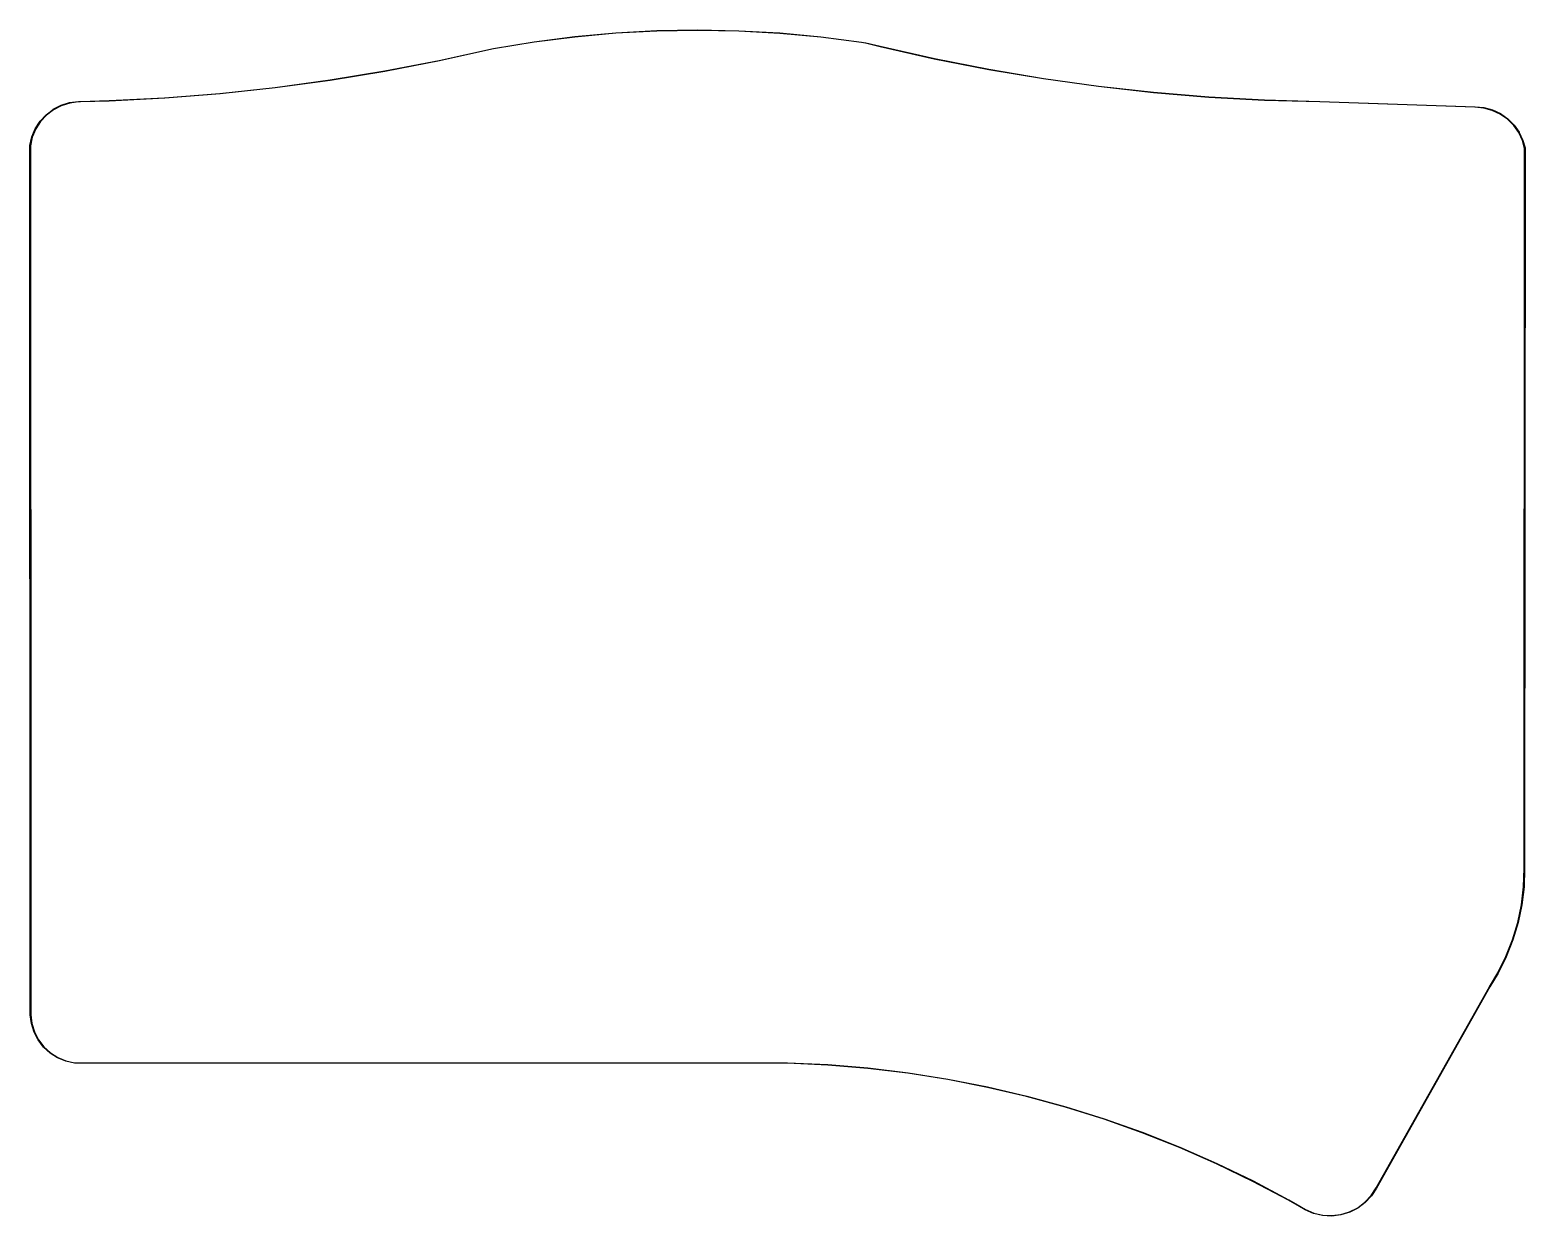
# Model space of a CAD drawing. Extents: x 38 to 192, y -155 to -33.
import ezdxf

# ---------------------------------------------------------------- set-up
doc = ezdxf.new("R2010")
doc.units = 0
doc.layers.add('BLACK', color=7, linetype='CONTINUOUS')

msp = doc.modelspace()

# ---------------------------------------------------------------- linework, layer by layer
at = {"layer": 'BLACK', "linetype": 'CONTINUOUS'}
for p, q in [((94.2226, -33.8767), (98.4104, -33.4966)), ((98.4145, -33.5464), (94.2275, -33.9264)), ((98.4104, -33.4966), (98.4111, -33.4965)), ((98.4111, -33.4965), (98.4112, -33.4965)), ((98.4112, -33.4965), (98.4113, -33.4965)), ((98.4113, -33.4965), (102.61, -33.2701)), ((102.613, -33.3201), (98.4145, -33.5464)), ((102.61, -33.2701), (102.611, -33.2701)), ((102.611, -33.2701), (106.816, -33.1977)), ((102.611, -33.2701), (102.611, -33.2701)), ((102.611, -33.2701), (102.611, -33.2701)), ((106.816, -33.2477), (102.613, -33.3201)), ((106.816, -33.1977), (106.816, -33.1977)), ((106.816, -33.1977), (106.817, -33.1977)), ((111.019, -33.3295), (106.816, -33.2477)), ((106.817, -33.1977), (106.817, -33.1977)), ((106.817, -33.1977), (111.021, -33.2795)), ((115.217, -33.5652), (111.019, -33.3295)), ((111.021, -33.2795), (111.022, -33.2795)), ((111.022, -33.2795), (111.022, -33.2795)), ((111.022, -33.2795), (111.022, -33.2795)), ((111.022, -33.2795), (115.22, -33.5153)), ((119.403, -33.9545), (115.217, -33.5652)), ((115.22, -33.5153), (115.221, -33.5153)), ((115.221, -33.5153), (115.221, -33.5153)), ((115.221, -33.5153), (115.221, -33.5153)), ((115.221, -33.5153), (119.408, -33.9048)), ((80.3538, -36.3283), (85.8995, -35.0963)), ((85.9097, -35.1452), (80.3643, -36.3772)), ((85.8995, -35.0963), (85.8998, -35.0962)), ((85.8998, -35.0962), (85.8999, -35.0962)), ((85.8999, -35.0962), (85.9005, -35.096)), ((85.8999, -35.0962), (85.8999, -35.0962)), ((85.8999, -35.0962), (85.8999, -35.0962)), ((85.9005, -35.096), (85.9007, -35.096)), ((85.9007, -35.096), (85.9008, -35.096)), ((85.9008, -35.096), (90.0496, -34.4102)), ((90.0573, -34.4596), (85.9097, -35.1452)), ((90.0496, -34.4102), (90.0503, -34.4101)), ((90.0503, -34.4101), (90.0504, -34.4101)), ((90.0504, -34.4101), (90.0505, -34.4101)), ((90.0505, -34.4101), (94.2216, -33.8768)), ((94.2275, -33.9264), (90.0573, -34.4596)), ((94.2216, -33.8768), (94.2223, -33.8767)), ((94.2223, -33.8767), (94.2224, -33.8767)), ((94.2224, -33.8767), (94.2226, -33.8767)), ((123.572, -34.497), (119.403, -33.9545)), ((119.408, -33.9048), (119.409, -33.9049)), ((119.409, -33.9049), (119.409, -33.9049)), ((119.409, -33.9049), (119.409, -33.9049)), ((119.409, -33.9049), (123.579, -34.4475)), ((124, -34.5615), (123.572, -34.497)), ((123.579, -34.4475), (123.579, -34.4475)), ((123.579, -34.4475), (123.58, -34.4476)), ((123.58, -34.4476), (124.009, -34.5122)), ((125.487, -34.9259), (124, -34.5615)), ((124.009, -34.5122), (124.009, -34.5123)), ((124.009, -34.5123), (124.009, -34.5123)), ((124.009, -34.5123), (124.009, -34.5123)), ((124.009, -34.5123), (124.009, -34.5124)), ((124.009, -34.5124), (124.009, -34.5124)), ((124.009, -34.5124), (124.009, -34.5124)), ((124.009, -34.5124), (124.01, -34.5125)), ((124.01, -34.5125), (124.01, -34.5125)), ((124.01, -34.5125), (124.01, -34.5125)), ((124.01, -34.5125), (124.011, -34.5127)), ((124.011, -34.5127), (125.499, -34.8773)), ((125.487, -34.926), (125.487, -34.9259)), ((125.488, -34.926), (125.487, -34.926)), ((125.487, -34.926), (125.487, -34.926)), ((131.031, -36.1805), (125.488, -34.926)), ((125.499, -34.8773), (131.041, -36.1317)), ((74.7762, -37.405), (80.3538, -36.3283)), ((80.3636, -36.3774), (74.7853, -37.4542)), ((80.3637, -36.3773), (80.3636, -36.3774)), ((80.3639, -36.3773), (80.3637, -36.3773)), ((80.3643, -36.3772), (80.3639, -36.3773)), ((131.031, -36.1806), (131.031, -36.1805)), ((131.031, -36.1805), (131.031, -36.1805)), ((131.031, -36.1807), (131.031, -36.1806)), ((136.607, -37.2799), (131.031, -36.1807)), ((131.041, -36.1317), (136.616, -37.2308)), ((69.1707, -38.3256), (74.7762, -37.405)), ((74.7846, -37.4543), (69.1784, -38.375)), ((74.7848, -37.4543), (74.7846, -37.4543)), ((74.785, -37.4543), (74.7848, -37.4543)), ((74.7853, -37.4542), (74.785, -37.4543)), ((136.608, -37.28), (136.607, -37.2799)), ((136.607, -37.2799), (136.607, -37.2799)), ((136.607, -37.2799), (136.607, -37.2799)), ((142.212, -38.2231), (136.608, -37.28)), ((136.616, -37.2308), (142.22, -38.1737)), ((142.212, -38.2232), (142.212, -38.2231)), ((142.212, -38.2231), (142.212, -38.2231)), ((142.213, -38.2232), (142.212, -38.2232)), ((147.841, -39.0095), (142.213, -38.2232)), ((142.22, -38.1737), (147.848, -38.9599)), ((52.2307, -40.1437), (57.8936, -39.6955)), ((57.8978, -39.7453), (52.2343, -40.1936)), ((57.8936, -39.6955), (63.5417, -39.0893)), ((57.898, -39.7453), (57.8978, -39.7453)), ((57.8982, -39.7452), (57.898, -39.7453)), ((57.8985, -39.7452), (57.8982, -39.7452)), ((63.5474, -39.1389), (57.8985, -39.7452)), ((63.5417, -39.0893), (69.1707, -38.3256)), ((63.5475, -39.1389), (63.5474, -39.1389)), ((63.5477, -39.1389), (63.5475, -39.1389)), ((63.5481, -39.1388), (63.5477, -39.1389)), ((69.1778, -38.3751), (63.5481, -39.1388)), ((69.1779, -38.3751), (69.1778, -38.3751)), ((69.1781, -38.375), (69.1779, -38.3751)), ((69.1784, -38.375), (69.1781, -38.375)), ((147.842, -39.0095), (147.841, -39.0095)), ((147.841, -39.0095), (147.841, -39.0095)), ((153.49, -39.6383), (147.842, -39.0095)), ((147.842, -39.0095), (147.842, -39.0095)), ((147.848, -38.9599), (153.495, -39.5886)), ((153.491, -39.6384), (153.49, -39.6383)), ((153.49, -39.6383), (153.49, -39.6383)), ((159.154, -40.1092), (153.491, -39.6384)), ((153.491, -39.6384), (153.491, -39.6384)), ((153.495, -39.5886), (159.158, -40.0594)), ((40.094, -41.8828), (40.8147, -41.3331)), ((40.8147, -41.3331), (40.8184, -41.3307)), ((40.8184, -41.3307), (41.6236, -40.9145)), ((41.6446, -40.96), (40.8433, -41.3742)), ((41.6236, -40.9145), (41.6277, -40.9129)), ((41.6277, -40.9129), (42.4929, -40.6428)), ((42.5057, -40.6912), (41.6446, -40.96)), ((42.4929, -40.6428), (42.4972, -40.6419)), ((42.4972, -40.6419), (43.3962, -40.5262)), ((43.4012, -40.576), (42.5057, -40.6912)), ((43.3962, -40.5262), (43.3975, -40.5262)), ((43.3975, -40.5262), (43.3989, -40.526)), ((43.3989, -40.526), (43.6104, -40.5217)), ((43.6116, -40.5717), (43.4012, -40.576)), ((43.6104, -40.5217), (46.5575, -40.4337)), ((43.6118, -40.5717), (43.6116, -40.5717)), ((43.6116, -40.5717), (43.6116, -40.5717)), ((46.5592, -40.4837), (43.6118, -40.5717)), ((46.5575, -40.4337), (52.2307, -40.1437)), ((46.5593, -40.4837), (46.5592, -40.4837)), ((46.5594, -40.4837), (46.5593, -40.4837)), ((46.5597, -40.4836), (46.5594, -40.4837)), ((52.2336, -40.1936), (46.5597, -40.4836)), ((52.2337, -40.1936), (52.2336, -40.1936)), ((52.2339, -40.1936), (52.2337, -40.1936)), ((52.2343, -40.1936), (52.2339, -40.1936)), ((159.155, -40.1092), (159.154, -40.1092)), ((159.155, -40.1093), (159.155, -40.1092)), ((164.83, -40.4218), (159.155, -40.1093)), ((159.155, -40.1093), (159.155, -40.1093)), ((159.158, -40.0594), (164.832, -40.3719)), ((170.511, -40.5758), (164.83, -40.4218)), ((164.83, -40.4218), (164.83, -40.4218)), ((164.83, -40.4218), (164.83, -40.4218)), ((164.83, -40.4218), (164.83, -40.4218)), ((164.832, -40.3719), (170.512, -40.5258)), ((186.398, -41.125), (170.511, -40.5758)), ((170.511, -40.5758), (170.511, -40.5758)), ((170.512, -40.5258), (170.512, -40.5258)), ((170.512, -40.5258), (186.402, -41.0751)), ((187.299, -41.2037), (186.398, -41.125)), ((186.402, -41.0751), (186.403, -41.0751)), ((186.403, -41.0751), (187.305, -41.1541)), ((188.17, -41.4372), (187.299, -41.2037)), ((187.305, -41.1541), (187.309, -41.1549)), ((187.309, -41.1549), (188.185, -41.3894)), ((38.9846, -43.3187), (39.4738, -42.5556)), ((39.5147, -42.5845), (39.0278, -43.3438)), ((39.4738, -42.5556), (39.4765, -42.5522)), ((39.4765, -42.5522), (40.0908, -41.8857)), ((40.1261, -41.9212), (39.5147, -42.5845)), ((40.0908, -41.8857), (40.094, -41.8828)), ((40.094, -41.8828), (40.094, -41.8828)), ((40.8433, -41.3742), (40.1261, -41.9212)), ((188.987, -41.8184), (188.17, -41.4372)), ((188.185, -41.3894), (188.185, -41.3894)), ((188.185, -41.3894), (188.189, -41.3909)), ((188.189, -41.3909), (189.011, -41.774)), ((189.726, -42.3358), (188.987, -41.8184)), ((189.011, -41.774), (189.014, -41.7762)), ((189.014, -41.7762), (189.757, -42.2961)), ((190.364, -42.9736), (189.726, -42.3358)), ((189.757, -42.2961), (189.76, -42.2989)), ((189.76, -42.2989), (190.401, -42.9398)), ((38.4333, -45.0466), (38.6319, -44.1631)), ((38.6802, -44.1762), (38.4825, -45.0557)), ((38.6319, -44.1631), (38.6332, -44.159)), ((38.6332, -44.159), (38.9825, -43.3226)), ((39.0278, -43.3438), (38.6802, -44.1762)), ((38.9825, -43.3226), (38.9835, -43.3207)), ((38.9835, -43.3207), (38.9846, -43.3187)), ((190.882, -43.7125), (190.364, -42.9736)), ((190.401, -42.9398), (190.404, -42.9432)), ((190.404, -42.9432), (190.924, -43.6857)), ((191.263, -44.5302), (190.882, -43.7125)), ((190.924, -43.6857), (190.924, -43.6857)), ((190.924, -43.6857), (190.926, -43.6894)), ((190.926, -43.6894), (191.309, -44.5109)), ((38.4325, -45.0517), (38.4329, -45.0481)), ((38.4687, -133.848), (38.4325, -45.0517)), ((38.4329, -45.0481), (38.4333, -45.0466)), ((38.4825, -45.0557), (38.5129, -119.479)), ((191.478, -45.3028), (191.263, -44.5302)), ((191.309, -44.5109), (191.31, -44.5129)), ((191.31, -44.5129), (191.31, -44.5148)), ((191.31, -44.5148), (191.527, -45.2925)), ((191.434, -119.091), (191.478, -45.3028)), ((191.528, -45.2982), (191.484, -119.093)), ((191.527, -45.2925), (191.527, -45.2946)), ((191.527, -45.2946), (191.528, -45.297)), ((191.528, -45.297), (191.528, -45.297)), ((191.528, -45.297), (191.528, -45.297)), ((191.528, -45.297), (191.528, -45.2982)), ((191.371, -120.946), (191.434, -119.091)), ((191.484, -119.093), (191.421, -120.949)), ((191.484, -119.093), (191.484, -119.093)), ((38.5129, -119.479), (38.514, -119.479)), ((38.514, -119.521), (38.5129, -119.521)), ((38.5129, -119.521), (38.5187, -133.846)), ((38.514, -119.479), (38.5178, -119.482)), ((38.5178, -119.518), (38.514, -119.521)), ((38.5178, -119.482), (38.5209, -119.486)), ((38.5209, -119.514), (38.5178, -119.518)), ((38.5209, -119.486), (38.5232, -119.49)), ((38.5232, -119.51), (38.5209, -119.514)), ((38.5232, -119.49), (38.5246, -119.495)), ((38.5246, -119.505), (38.5232, -119.51)), ((38.5246, -119.495), (38.5251, -119.5)), ((38.5251, -119.5), (38.5246, -119.505)), ((191.15, -122.788), (191.371, -120.946)), ((191.421, -120.951), (191.199, -122.795)), ((191.421, -120.949), (191.421, -120.95)), ((191.421, -120.95), (191.421, -120.951)), ((191.421, -120.951), (191.421, -120.951)), ((190.772, -124.605), (191.15, -122.788)), ((191.199, -122.797), (190.821, -124.616)), ((191.199, -122.795), (191.199, -122.797)), ((191.199, -122.797), (191.199, -122.797)), ((191.199, -122.797), (191.199, -122.797)), ((190.241, -126.382), (190.772, -124.605)), ((190.82, -124.618), (190.288, -126.398)), ((190.821, -124.617), (190.82, -124.618)), ((190.82, -124.618), (190.82, -124.618)), ((190.821, -124.616), (190.821, -124.617)), ((189.559, -128.108), (190.241, -126.382)), ((190.288, -126.4), (189.606, -128.127)), ((190.288, -126.398), (190.288, -126.399)), ((190.288, -126.399), (190.288, -126.399)), ((190.288, -126.399), (190.288, -126.4)), ((188.733, -129.769), (189.559, -128.108)), ((189.605, -128.129), (188.778, -129.792)), ((189.606, -128.127), (189.605, -128.127)), ((189.605, -128.127), (189.605, -128.129)), ((189.605, -128.129), (189.605, -128.129)), ((189.605, -128.129), (189.605, -128.129)), ((189.606, -128.127), (189.606, -128.127)), ((187.879, -131.186), (188.733, -129.769)), ((188.777, -129.794), (187.922, -131.213)), ((188.778, -129.792), (188.777, -129.792)), ((188.777, -129.792), (188.777, -129.794)), ((188.777, -129.794), (188.777, -129.794)), ((188.777, -129.794), (188.777, -129.794)), ((188.778, -129.792), (188.778, -129.792)), ((188.778, -129.792), (188.778, -129.792)), ((176.279, -151.787), (187.879, -131.187)), ((187.922, -131.213), (176.321, -151.813)), ((187.879, -131.187), (187.879, -131.186)), ((38.4688, -133.848), (38.4687, -133.848)), ((38.4731, -134.059), (38.4688, -133.848)), ((38.4732, -134.06), (38.4731, -134.059)), ((38.4733, -134.061), (38.4732, -134.06)), ((38.589, -134.96), (38.4733, -134.061)), ((38.5187, -133.846), (38.523, -134.056)), ((38.523, -134.056), (38.6383, -134.952)), ((38.5899, -134.965), (38.589, -134.96)), ((38.8599, -135.83), (38.5899, -134.965)), ((38.6383, -134.952), (38.907, -135.813)), ((38.8616, -135.834), (38.8599, -135.83)), ((39.2778, -136.639), (38.8616, -135.834)), ((38.907, -135.813), (39.3212, -136.614)), ((39.2801, -136.643), (39.2778, -136.639)), ((39.8298, -137.364), (39.2801, -136.643)), ((39.3212, -136.614), (39.8682, -137.331)), ((39.8327, -137.367), (39.8298, -137.364)), ((40.4992, -137.981), (39.8327, -137.367)), ((39.8682, -137.331), (40.5315, -137.943)), ((40.5027, -137.984), (40.4992, -137.981)), ((40.4992, -137.981), (40.4992, -137.981)), ((41.2657, -138.473), (40.5027, -137.984)), ((40.5315, -137.943), (41.2909, -138.43)), ((41.2696, -138.475), (41.2657, -138.473)), ((42.106, -138.824), (41.2696, -138.475)), ((41.2909, -138.43), (42.1233, -138.777)), ((42.107, -138.825), (42.106, -138.824)), ((42.1102, -138.826), (42.107, -138.825)), ((42.9936, -139.024), (42.1102, -138.826)), ((42.1233, -138.777), (43.0028, -138.975)), ((42.9951, -139.025), (42.9936, -139.024)), ((42.9988, -139.025), (42.9951, -139.025)), ((116, -139.019), (42.9988, -139.025)), ((43.0028, -138.975), (116.001, -138.969)), ((120.125, -139.214), (116, -139.019)), ((116.001, -138.969), (116.002, -138.97)), ((116.002, -138.97), (120.127, -139.164)), ((124.24, -139.56), (120.125, -139.214)), ((120.127, -139.164), (120.128, -139.165)), ((120.128, -139.165), (120.128, -139.165)), ((120.128, -139.165), (120.128, -139.165)), ((120.128, -139.165), (124.244, -139.511)), ((128.339, -140.057), (124.24, -139.56)), ((124.244, -139.511), (124.245, -139.511)), ((124.245, -139.511), (124.245, -139.511)), ((124.245, -139.511), (124.245, -139.511)), ((124.245, -139.511), (128.346, -140.007)), ((132.418, -140.703), (128.339, -140.057)), ((128.346, -140.007), (128.346, -140.007)), ((128.346, -140.007), (128.347, -140.007)), ((128.347, -140.007), (128.347, -140.007)), ((128.347, -140.007), (132.426, -140.654)), ((136.47, -141.499), (132.418, -140.703)), ((132.426, -140.654), (132.427, -140.654)), ((132.427, -140.654), (132.427, -140.654)), ((132.427, -140.654), (132.427, -140.654)), ((132.427, -140.654), (136.481, -141.45)), ((140.491, -142.442), (136.47, -141.499)), ((136.481, -141.45), (136.481, -141.45)), ((136.481, -141.45), (136.481, -141.45)), ((136.481, -141.45), (136.481, -141.45)), ((136.481, -141.45), (140.503, -142.394)), ((144.474, -143.532), (140.491, -142.442)), ((140.503, -142.394), (140.503, -142.394)), ((140.503, -142.394), (140.504, -142.394)), ((140.504, -142.394), (140.504, -142.394)), ((140.504, -142.394), (144.488, -143.484)), ((148.415, -144.768), (144.474, -143.532)), ((144.488, -143.484), (144.488, -143.484)), ((144.488, -143.484), (144.489, -143.484)), ((144.489, -143.484), (144.489, -143.484)), ((144.489, -143.484), (148.43, -144.72)), ((152.307, -146.146), (148.415, -144.768)), ((148.43, -144.72), (148.431, -144.72)), ((148.431, -144.72), (148.431, -144.72)), ((148.431, -144.72), (148.431, -144.72)), ((148.431, -144.72), (152.324, -146.099)), ((156.147, -147.667), (152.307, -146.146)), ((152.324, -146.099), (152.325, -146.1)), ((152.325, -146.1), (152.325, -146.1)), ((152.325, -146.1), (152.325, -146.1)), ((152.325, -146.1), (156.166, -147.621)), ((159.928, -149.327), (156.147, -147.667)), ((156.166, -147.621), (156.166, -147.621)), ((156.166, -147.621), (156.166, -147.621)), ((156.166, -147.621), (156.167, -147.621)), ((156.167, -147.621), (159.949, -149.282)), ((163.646, -151.125), (159.928, -149.327)), ((159.949, -149.282), (159.949, -149.282)), ((159.949, -149.282), (159.949, -149.282)), ((159.949, -149.282), (159.949, -149.282)), ((159.949, -149.282), (163.668, -151.08)), ((167.296, -153.058), (163.646, -151.125)), ((163.668, -151.08), (163.669, -151.08)), ((163.669, -151.08), (163.669, -151.081)), ((163.669, -151.081), (163.669, -151.081)), ((163.669, -151.081), (167.319, -153.014)), ((168.434, -153.696), (167.296, -153.058)), ((167.319, -153.014), (167.32, -153.014)), ((167.32, -153.014), (167.32, -153.014)), ((167.32, -153.014), (168.459, -153.653)), ((175.133, -153.255), (175.77, -152.572)), ((175.808, -152.604), (175.168, -153.29)), ((175.77, -152.572), (176.279, -151.787)), ((175.81, -152.601), (175.808, -152.604)), ((176.321, -151.814), (175.81, -152.601)), ((175.81, -152.601), (175.81, -152.601)), ((176.321, -151.813), (176.321, -151.814)), ((169.008, -154.049), (168.434, -153.696)), ((168.459, -153.653), (168.46, -153.653)), ((168.46, -153.653), (168.46, -153.654)), ((168.46, -153.654), (168.46, -153.654)), ((168.46, -153.654), (169.033, -154.006)), ((169.01, -154.05), (169.008, -154.049)), ((169.012, -154.051), (169.01, -154.05)), ((169.876, -154.417), (169.012, -154.051)), ((169.033, -154.006), (169.893, -154.37)), ((169.88, -154.419), (169.876, -154.417)), ((170.794, -154.629), (169.88, -154.419)), ((169.893, -154.37), (170.803, -154.58)), ((170.803, -154.58), (171.736, -154.629)), ((171.736, -154.629), (172.662, -154.515)), ((172.671, -154.564), (171.74, -154.679)), ((172.662, -154.515), (173.555, -154.241)), ((172.674, -154.563), (172.671, -154.564)), ((172.675, -154.563), (172.674, -154.563)), ((173.572, -154.288), (172.675, -154.563)), ((173.555, -154.241), (174.387, -153.817)), ((173.576, -154.287), (173.572, -154.288)), ((174.412, -153.861), (173.576, -154.287)), ((174.387, -153.817), (175.133, -153.255)), ((174.414, -153.859), (174.412, -153.861)), ((174.412, -153.861), (174.412, -153.861)), ((174.416, -153.858), (174.414, -153.859)), ((175.165, -153.293), (174.416, -153.858)), ((174.416, -153.858), (174.416, -153.858)), ((175.168, -153.29), (175.165, -153.293)), ((175.168, -153.29), (175.168, -153.29)), ((170.798, -154.63), (170.794, -154.629)), ((171.735, -154.679), (170.798, -154.63)), ((171.74, -154.679), (171.735, -154.679)), ((171.735, -154.679), (171.735, -154.679))]:
    msp.add_line(p, q, dxfattribs=at)

doc.saveas('drawing.dxf')
